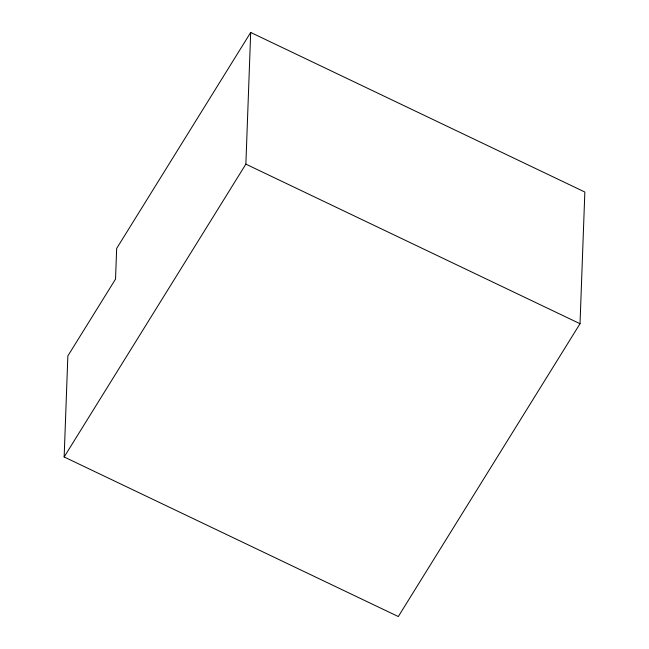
<?xml version="1.0" encoding="UTF-8"?>
<svg xmlns="http://www.w3.org/2000/svg" width="649" height="649" viewBox="0 0 649 649"><rect width="100%" height="100%" fill="white"/><g stroke="black" fill="none" stroke-linecap="round" stroke-linejoin="round"><path stroke-width="0.97" d="M64.154 456.969L67.853 355.944L115.53 279.119L116.658 248.453L250.692 32.45L584.846 192.031L580.019 323.721L398.308 616.55L64.154 456.969L245.866 164.14L250.692 32.45M245.866 164.14L580.019 323.721"/></g></svg>
